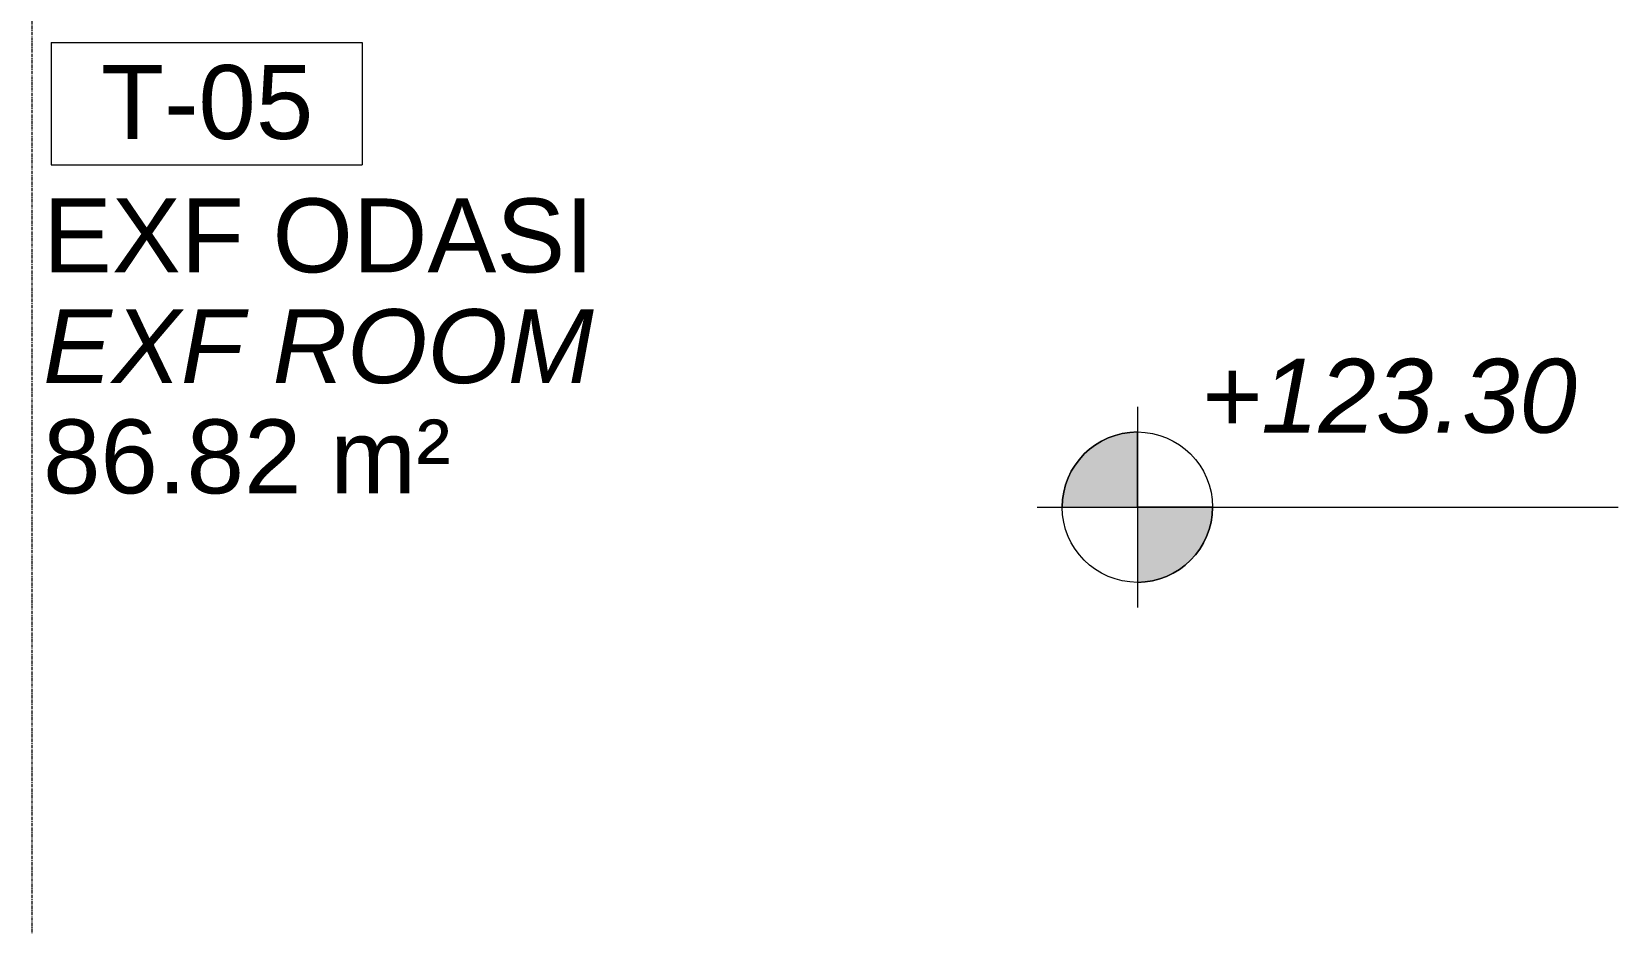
# Model space of a CAD drawing. Header units: centimetres. Extents: x -9345 to 11316, y -7197 to -3465.
# Drawn here: x 6715.8 to 7032.4, y -6210.6 to -6032.7 of the extents above; entities that cross this region are included whole.
import ezdxf

# ---------------------------------------------------------------- set-up
doc = ezdxf.new("R2010")
doc.units = ezdxf.units.CM
doc.linetypes.add('Grid Line 1_4_', pattern=[1.11125, 0.635, -0.15875, 0.15875, -0.15875])
for name, color, linetype, lineweight in [('A-AREA-IDEN', 2, 'Continuous', 9), ('G-ANNO-DIMS', 111, 'Continuous', 9), ('S-GRID', 1, 'Continuous', 9)]:
    doc.layers.add(name, color=color, linetype=linetype, lineweight=lineweight)
doc.styles.add('Arial_2', font='arial.ttf', dxfattribs={"height": 14.752994})
doc.styles.add('Arial_I', font='ariali.ttf', dxfattribs={"height": 14.752994})

# ---------------------------------------------------------------- blocks, each defined once
blk = doc.blocks.new('IUAS_A_ROOM_100S - No_İsmi_Alan-1315501-_123_30 TEKNİK KAT _ TECHNICAL LEVEL')
at = {"layer": 'A-AREA-IDEN'}
for p, q in [((-0.101, 0.1926), (-0.101, -0.0511)), ((-0.101, 0.1926), (0.5191, 0.1926)), ((0.5191, 0.1926), (0.5191, -0.0511)), ((-0.101, -0.0511), (0.5191, -0.0511))]:
    blk.add_line(p, q, dxfattribs=at)
blk = doc.blocks.new('Spot Elevations - IUAS_A_PLAN_ELEVATION-1314357-_123_30 TEKNİK KAT _ TECHNICAL LEVEL')
at = {"layer": 'G-ANNO-DIMS'}
h = blk.add_hatch(color=256, dxfattribs=at)
edge = h.paths.add_edge_path(flags=0)
edge.add_line((0, 0), (-0.15, 0))
edge.add_arc((0, 0), 0.15, 90, 180, ccw=False)
edge.add_line((0, 0.15), (0, 0))
h = blk.add_hatch(color=256, dxfattribs=at)
edge = h.paths.add_edge_path(flags=0)
edge.add_line((0, 0), (0.15, 0))
edge.add_arc((0, 0), 0.15, 270, 360, ccw=False)
edge.add_line((0, -0.15), (0, 0))
for p, q in [((0, 0.2), (0, -0.2)), ((0, 0), (0, 0.15)), ((-0.2, 0), (0.9596, 0)), ((-0.15, 0), (0, 0)), ((0, 0), (0, -0.15)), ((0.15, 0), (0, 0))]:
    blk.add_line(p, q, dxfattribs=at)
blk.add_circle((0, 0), 0.15, dxfattribs=at)
for start, end in [(90, 180), (270, 360)]:
    blk.add_arc((0, 0), 0.15, start, end, dxfattribs=at)

msp = doc.modelspace()

# ---------------------------------------------------------------- linework, layer by layer
at = {"layer": 'S-GRID', "linetype": 'Grid Line 1_4_'}
msp.add_line((6715.78, -3690.18), (6715.78, -6998.97), dxfattribs=at)

# ---------------------------------------------------------------- block references
at = {"layer": 'A-AREA-IDEN', "xscale": 99.99999999999994, "yscale": 99.99999999999994, "zscale": 99.99999999999994}
msp.add_blockref('IUAS_A_ROOM_100S - No_İsmi_Alan-1315501-_123_30 TEKNİK KAT _ TECHNICAL LEVEL', (6729.79, -6054.11), dxfattribs=at)
at = {"layer": 'G-ANNO-DIMS', "xscale": 99.99999999999994, "yscale": 99.99999999999994, "zscale": 99.99999999999994}
msp.add_blockref('Spot Elevations - IUAS_A_PLAN_ELEVATION-1314357-_123_30 TEKNİK KAT _ TECHNICAL LEVEL', (6936.43, -6127.54), dxfattribs=at)

# ---------------------------------------------------------------- texts
at = {"layer": 'A-AREA-IDEN', "char_height": 14.753, "line_spacing_factor": 0.938532}
for s, insert, width, attachment_point, style in [('T-05', (6750.79, -6039.33), 50.4, 2, 'Arial_2'), ('EXF ODASI', (6718.04, -6065.94), 130.86, 1, 'Arial_2'), ('EXF ROOM', (6718.04, -6088.04), 131.4, 1, 'Arial_I'), ('86.82 m²', (6718.04, -6110.04), 96.84, 1, 'Arial_2')]:
    msp.add_mtext(s, dxfattribs=dict(at, insert=insert, width=width, attachment_point=attachment_point, style=style))
at = {"layer": 'G-ANNO-DIMS', "insert": (6949.08, -6097.94), "char_height": 14.753, "width": 89.64, "attachment_point": 1, "line_spacing_factor": 0.938532, "style": 'Arial_I'}
msp.add_mtext('+123.30', dxfattribs=at)

doc.saveas('drawing.dxf')
